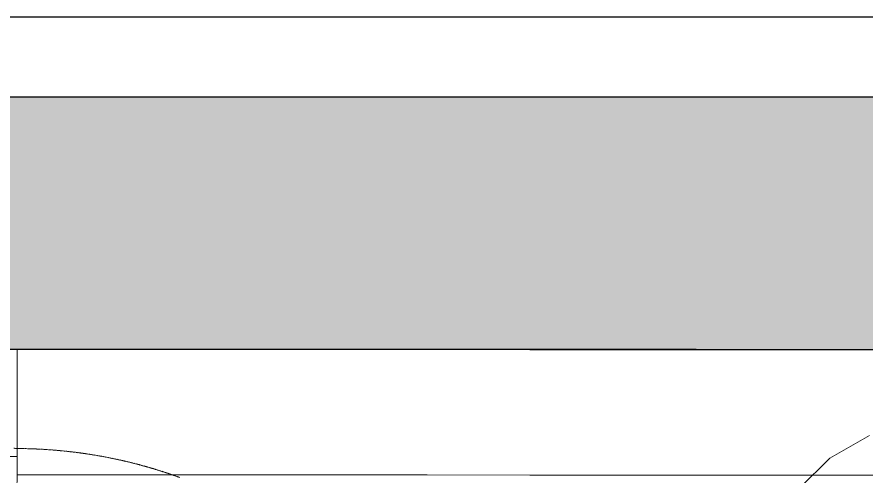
# Model space of a CAD drawing. Header units: millimetres. Extents: x -31757 to 121236, y -27283 to 59400.
# Drawn here: x 54641 to 61016, y 55950 to 59400 of the extents above; entities that cross this region are included whole.
import ezdxf

# ---------------------------------------------------------------- set-up
doc = ezdxf.new("R2010")
doc.units = ezdxf.units.MM
doc.linetypes.add('PHANTOM', pattern=[6.35, 3.175, -0.635, 0.635, -0.635, 0.635, -0.635])
for name, color, linetype, lineweight in [('10_見えがかり', 7, 'Continuous', 13), ('20_上部（屋根の外形・梁）', 8, 'PHANTOM', 9), ('30_敷地・外構', 8, 'Continuous', 9), ('90_図枠', 7, 'Continuous', 25)]:
    doc.layers.add(name, color=color, linetype=linetype, lineweight=lineweight)

msp = doc.modelspace()

# ---------------------------------------------------------------- hatches: boundary and pattern name
at = {"layer": '30_敷地・外構'}
for points in [[(76236.6, 56905.6), (43236.8, 56910.4), (13241.4, 12903.7), (13241.5, 12688.5), (8535.1, 3142.9), (7508, 600), (600, 600), (600, 6600.3), (3132, 6878.3), (4650.8, 9732.8), (7845.9, 15113.4), (9591.3, 17889.1), (15132, 25269.1), (23700.5, 36198.6), (24022, 37245.9), (24920.3, 38563.7), (24512, 38842), (24533, 38910.6), (22109.3, 41084.3), (34079.5, 57231.7), (31966.4, 58800), (76236.9, 58800)], [(13241.4, 12903.7), (13242.1, 906.9), (600, 907.7), (600, 58800), (83500, 58800), (83500, 902.5), (76239.5, 903), (76242.6, 56905.6), (43236.8, 56910.4)]]:
    msp.add_hatch(color=8, dxfattribs=at).paths.add_polyline_path(points)

# ---------------------------------------------------------------- linework, layer by layer
at = {"layer": '10_見えがかり'}
for points in [[(54111.6, 56905.8), (54642.7, 56905.7), (54642.7, 56805.6), (54642.7, 56705.5), (54642.6, 56605.4), (54642.6, 56505.3), (54642.6, 56305.1), (54642.6, 56205.1), (54642.6, 56105), (54564.5, 56105)], [(54642.6, 56279), (54642.6, 56357.4), (54642.6, 56514), (54642.7, 56670.7), (54642.7, 56749), (54642.7, 56827.4), (54642.7, 56905.7), (55412.3, 56905.6), (56182, 56905.5), (56951.6, 56905.4), (57721.2, 56905.3), (58490.9, 56905.1), (59260.5, 56905), (60030.2, 56904.9), (60799.8, 56904.8), (62339.1, 56904.6)], [(61569.3, 55964.7), (60799.7, 55964.8), (60030, 55964.9), (59260.4, 55965), (58490.8, 55965.1), (57721.1, 55965.3), (56951.5, 55965.4), (56181.8, 55965.5), (55412.2, 55965.6), (54642.6, 55965.7), (54642.6, 56200.7), (54642.6, 56279)], [(61324.3, 53774.5), (60996.2, 53873.6), (60723.4, 54040.4), (60499.6, 54268.6), (60329.2, 54566.1), (60241, 54910.6), (60249.5, 55266.1), (60348.5, 55594.2), (60515.3, 55867), (60743.5, 56090.8), (61041, 56261.2)]]:
    msp.add_lwpolyline(points, dxfattribs=at)
at = {"layer": '20_上部（屋根の外形・梁）'}
msp.add_lwpolyline([(54616.5, 56165.4), (54762.1, 56161.4), (54835.5, 56157.8), (54835.8, 56157.8), (54851, 56156.7), (54851.5, 56156.7), (54862.5, 56156.1), (54862.9, 56156.1), (54889.3, 56154.1), (54889.5, 56154.1), (54916.6, 56152.2), (54916.9, 56152.2), (54928.7, 56151.1), (54929.2, 56151), (54943.6, 56149.9), (54943.9, 56149.9), (54987.9, 56145.6), (54988.1, 56145.5), (55008.8, 56143.6), (55008.8, 56143.6), (55008.8, 56143.6), (55008.8, 56143.6), (55015.8, 56142.8), (55016.3, 56142.8), (55024.4, 56142), (55024.8, 56141.9), (55046, 56139.4), (55046.2, 56139.3), (55078.3, 56135.7), (55078.6, 56135.6), (55091.7, 56133.9), (55092.1, 56133.8), (55105.2, 56132.2), (55105.5, 56132.2), (55132.3, 56128.3), (55132.5, 56128.3), (55158.9, 56124.7), (55159.3, 56124.7), (55168.8, 56123.1), (55169.4, 56123), (55185.8, 56120.7), (55186.2, 56120.6), (55266.1, 56107.3), (55266.5, 56107.3), (55271.7, 56106.3), (55272.5, 56106.1), (55274.2, 56105.8), (55275, 56105.7), (55280.9, 56104.5), (55281.2, 56104.5), (55346.1, 56092.2), (55346.4, 56092.1), (55406, 56079.6), (55406.2, 56079.5), (55452.3, 56069.1), (55452.5, 56069.1), (55464.8, 56066.1), (55465.2, 56066), (55478.7, 56062.9), (55479, 56062.8), (55505.2, 56056.2), (55505.4, 56056.1), (55531.5, 56049.7), (55531.8, 56049.6), (55542.7, 56046.7), (55543.2, 56046.5), (55557.7, 56042.8), (55558.1, 56042.7), (55586, 56034.9), (55586.3, 56034.8), (55624.2, 56024.5), (55624.3, 56024.4), (55640.5, 56019.5), (55641.1, 56019.3), (55662.3, 56013.3), (55662.8, 56013.2), (55709.3, 55998.5), (55709.5, 55998.4), (55740.3, 55989), (55740.7, 55988.9), (55759.4, 55982.6), (55759.9, 55982.4), (55766.1, 55980.5), (55766.6, 55980.3), (55772.7, 55978.2), (55773.2, 55978), (55792, 55971.7), (55792.3, 55971.6), (55864.1, 55946.1)], dxfattribs=at)
at = {"layer": '30_敷地・外構'}
for points in [[(76236.6, 56905.6), (43236.8, 56910.4), (13241.4, 12903.7), (13241.5, 12688.5), (8535.1, 3142.9), (7508, 600), (600, 600), (600, 6600.3), (3132, 6878.3), (4650.8, 9732.8), (7845.9, 15113.4), (9591.3, 17889.1), (15132, 25269.1), (23700.5, 36198.6), (24022, 37245.9), (24920.3, 38563.7), (24512, 38842), (24533, 38910.6), (22109.3, 41084.3), (34079.5, 57231.7), (31966.4, 58800), (76236.9, 58800), (76236.6, 56905.6)], [(13241.4, 12903.7), (13242.1, 906.9), (600, 907.7), (600, 58800), (83500, 58800), (83500, 902.5), (76239.5, 903), (76242.6, 56905.6), (43236.8, 56910.4), (13241.4, 12903.7)], [(76239.6, 56902.6), (76236.5, 900), (13245.1, 903.9), (13244.4, 12902.8), (43238.4, 56907.4), (76239.6, 56902.6)], [(54640.5, 56105.1), (54642, 56105), (54642.6, 56079.9), (54642.6, 56038.2), (54642.6, 55996.5), (54642.5, 55954.8), (54642.5, 55913), (54639.7, 55904.8)]]:
    msp.add_lwpolyline(points, dxfattribs=at)
at = {"layer": '90_図枠'}
for points in [[(0, 0), (84100, 0), (84100, 59400), (0, 59400)], [(600, 600), (83500, 600), (83500, 58800), (600, 58800)]]:
    msp.add_lwpolyline(points, close=True, dxfattribs=at)

doc.saveas('drawing.dxf')
